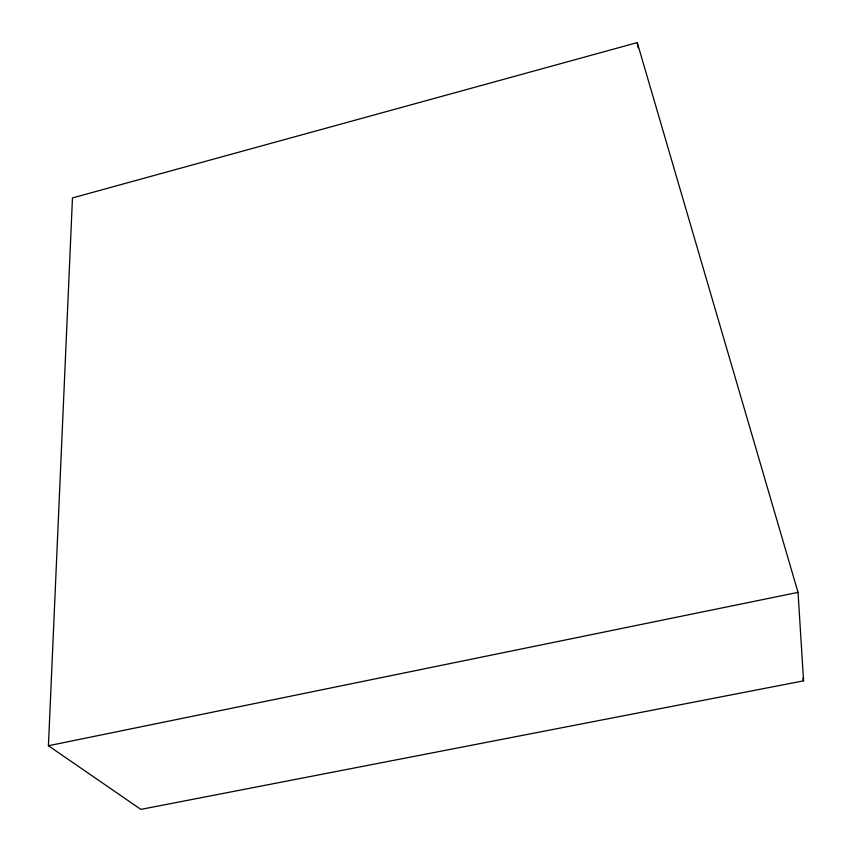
<?xml version="1.0" encoding="UTF-8"?>
<svg xmlns="http://www.w3.org/2000/svg" width="852" height="852" viewBox="0 0 852 852"><rect width="100%" height="100%" fill="white"/><g stroke="black" fill="none" stroke-linecap="round" stroke-linejoin="round"><path stroke-width="1.28" d="M48.426 745.745L72.463 197.93L637.253 42.6L798.036 592.374L803.574 680.844L140.868 809.4L48.426 745.745L798.036 592.374M802.85 678.277L803.574 680.844M637.253 42.6L638.105 47.818"/></g></svg>
